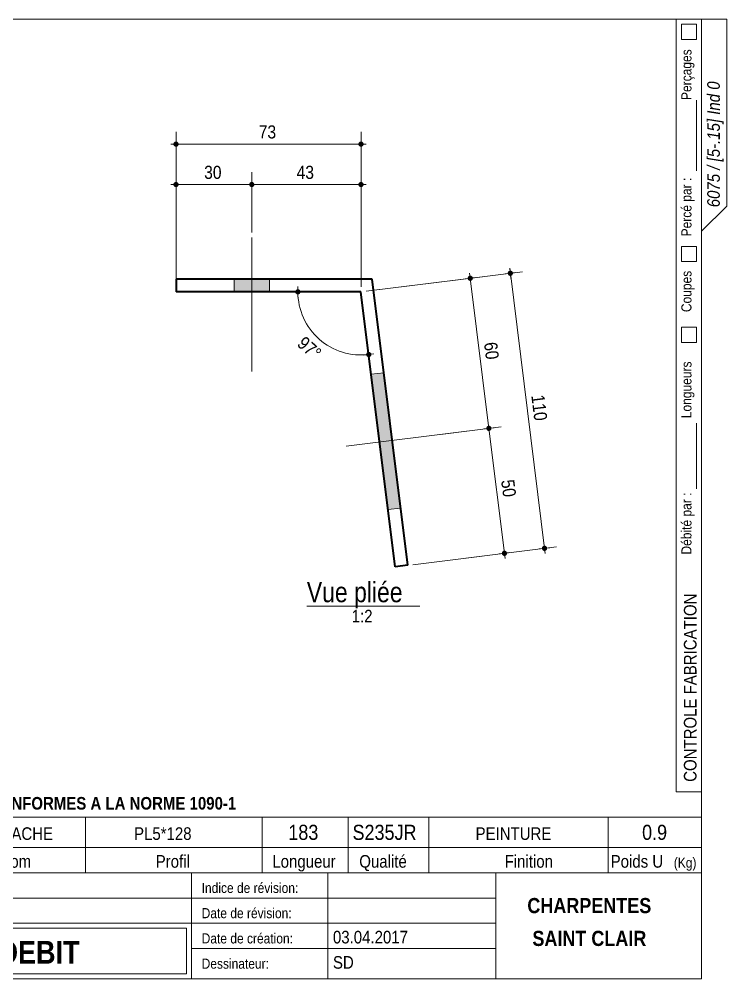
# Model space of a CAD drawing. Header units: millimetres. Extents: x 2 to 287, y 5 to 195.
# Drawn here: x 146.9 to 287, y 5 to 195 of the extents above; entities that cross this region are included whole.
import ezdxf

# ---------------------------------------------------------------- set-up
doc = ezdxf.new("R2010")
doc.units = ezdxf.units.MM
for name, color, linetype, lineweight in [('Autre type objet', 1, 'Continuous', 0), ('Boulon', 7, 'Continuous', 0), ('Cotation', 7, 'Continuous', 0), ('Feuille dessin', 5, 'Continuous', 0), ('Piece', 2, 'Continuous', 0)]:
    doc.layers.add(name, color=color, linetype=linetype, lineweight=lineweight)
doc.styles.add('ARIAL', font='ARIAL.TTF')
doc.styles.add('ARIAL_BOLD', font='ARIALBD.TTF')
doc.styles.add('ARIAL_ITALIC', font='ARIALI.TTF')
doc.styles.add('COMIC_SANS_MS', font='COMIC.TTF')

# ---------------------------------------------------------------- blocks, each defined once
blk = doc.blocks.new('*A4')
at = {"layer": 'Boulon'}
blk.add_hatch(color=256, dxfattribs=at).paths.add_polyline_path([(196.42, 143.51), (196.42, 141.01), (189.42, 141.01), (189.42, 143.51)], flags=17)
blk.add_hatch(color=256, dxfattribs=at).paths.add_polyline_path([(196.42, 143.51), (196.42, 141.01), (189.42, 141.01), (189.42, 143.51)], flags=17)
at = {"layer": 'Boulon', "linetype": 'Continuous', "lineweight": 0}
for p, q in [((192.92, 151.76), (192.92, 125.26)), ((192.92, 151.76), (192.92, 125.26)), ((189.42, 143.51), (189.42, 141.01)), ((189.42, 143.51), (189.42, 141.01)), ((196.42, 143.51), (196.42, 141.01)), ((196.42, 143.51), (196.42, 141.01))]:
    blk.add_line(p, q, dxfattribs=at)
blk = doc.blocks.new('*A5')
at = {"layer": 'Boulon'}
blk.add_hatch(color=256, dxfattribs=at).paths.add_polyline_path([(216.58, 124.7), (219.06, 125.01), (222.39, 98.21), (219.91, 97.91)], flags=17)
blk.add_hatch(color=256, dxfattribs=at).paths.add_polyline_path([(216.58, 124.7), (219.06, 125.01), (222.39, 98.21), (219.91, 97.91)], flags=17)
at = {"layer": 'Boulon', "linetype": 'Continuous', "lineweight": 0}
for p, q in [((219.06, 125.01), (216.58, 124.7)), ((219.06, 125.01), (216.58, 124.7)), ((211.61, 110.48), (235.42, 113.44)), ((211.61, 110.48), (235.42, 113.44)), ((222.39, 98.21), (219.91, 97.91)), ((222.39, 98.21), (219.91, 97.91))]:
    blk.add_line(p, q, dxfattribs=at)
blk = doc.blocks.new('*A6')
at = {"layer": 'Piece', "color": 2, "linetype": 'Continuous', "lineweight": 40}
for p, q in [((177.925879, 143.51417), (177.925879, 141.01417)), ((216.764831, 143.51417), (177.925879, 143.51417)), ((223.802894, 86.867761), (216.764831, 143.51417)), ((214.556223, 141.01417), (177.925879, 141.01417)), ((221.32197, 86.559517), (214.556223, 141.01417)), ((223.802894, 86.867761), (221.32197, 86.559517))]:
    blk.add_line(p, q, dxfattribs=at)
blk = doc.blocks.new('*A7')
at = {"layer": 'Feuille dessin', "linetype": 'Continuous', "lineweight": 0}
for p, q in [((282, 195), (5, 195)), ((5, 195), (5, 5)), ((282, 5), (282, 195)), ((5, 5), (282, 5))]:
    blk.add_line(p, q, dxfattribs=at)
at = {"layer": 'Feuille dessin', "style": 'ARIAL', "width": 0.85}
blk.add_text('Tekla Structures', height=2, rotation=90, dxfattribs=at).set_placement((4.5, 5.5))
blk = doc.blocks.new('*A9')
at = {"layer": 'Autre type objet', "linetype": 'Continuous', "lineweight": 0}
for p, q in [((277, 42), (277, 195)), ((277, 195), (287, 195)), ((278, 194), (278, 191)), ((281, 194), (278, 194)), ((281, 191), (281, 194)), ((282, 42), (282, 195)), ((287, 195), (287, 158)), ((278, 191), (281, 191)), ((281, 165), (281, 179)), ((287, 158), (282, 153)), ((278, 150), (278, 147)), ((281, 150), (278, 150)), ((281, 147), (281, 150)), ((278, 147), (281, 147)), ((278, 134), (278, 131)), ((281, 134), (278, 134)), ((281, 131), (281, 134)), ((278, 131), (281, 131)), ((281, 102), (281, 115)), ((277, 42), (282, 42))]:
    blk.add_line(p, q, dxfattribs=at)
at = {"layer": 'Autre type objet', "width": 0.85}
for s, height, style, p in [('Perçages', 2, 'ARIAL', (280, 179)), ('6075 / [5-.15] Ind 0', 2.5, 'ARIAL_ITALIC', (285.619109, 157.760245)), ('Percé par :', 2, 'ARIAL', (280, 152)), ('Coupes', 2, 'ARIAL', (280, 137)), ('Longueurs', 2, 'ARIAL', (280, 116)), ('Débité par :', 2, 'ARIAL', (280, 89)), ('CONTROLE FABRICATION', 2.5, 'ARIAL', (281, 44))]:
    blk.add_text(s, height=height, rotation=90, dxfattribs=dict(at, style=style)).set_placement(p)
blk = doc.blocks.new('*A10')
at = {"layer": 'Autre type objet', "linetype": 'Continuous', "lineweight": 0}
for p, q in [((92, 37), (282, 37)), ((92, 37), (92, 31)), ((92.51953, 36.5), (113.5, 36.5)), ((92.51953, 31.394341), (92.51953, 36.5)), ((113.5, 36.5), (113.5, 31.394341)), ((114.5, 31), (114.5, 37)), ((134.5, 31), (134.5, 37)), ((160, 31), (160, 37)), ((195, 31), (195, 37)), ((212, 31), (212, 37)), ((228, 31), (228, 37)), ((263.5, 31), (263.5, 37)), ((282, 31), (282, 37)), ((92, 31), (282, 31)), ((92, 31), (92, 5)), ((113.5, 31.394341), (92.51953, 31.394341)), ((114.5, 16), (114.5, 31)), ((134.5, 26), (134.5, 31)), ((160, 26), (160, 31)), ((195, 26), (195, 31)), ((212, 26), (212, 31)), ((228, 26), (228, 31)), ((263.5, 26), (263.5, 31)), ((282, 5), (282, 31)), ((92, 26), (282, 26)), ((181, 26), (181, 5)), ((208, 26), (208, 5)), ((241.262466, 5), (241.262466, 26)), ((92, 21), (241.327069, 20.935451)), ((92, 16), (181, 16)), ((181, 16), (241.297815, 16.021151)), ((93, 15), (180, 15)), ((93, 6), (93, 15)), ((180, 15), (180, 6)), ((181, 11), (241.217807, 10.969512)), ((180, 6), (93, 6)), ((92, 5), (282, 5))]:
    blk.add_line(p, q, dxfattribs=at)
at = {"layer": 'Autre type objet', "width": 0.85}
for s, height, style, p in [('TOLERANCES ESSENTIELLES CONFORMES A LA NORME 1090-1', 2.5, 'ARIAL_BOLD', (96.5, 38.5)), ('5-15', 3, 'ARIAL_BOLD', (98.285724, 32.540141)), ('1', 3, 'ARIAL', (120.389893, 32.5)), ('ATTACHE', 2.5, 'ARIAL', (139.718018, 32.5)), ('PL5*128', 2.5, 'ARIAL', (169.61084, 32.5)), ('183', 3, 'ARIAL', (200.165771, 32.5)), ('S235JR', 3, 'ARIAL', (212.880127, 32.5)), ('PEINTURE', 2.5, 'ARIAL', (237.24646, 32.5)), ('0.9', 3, 'ARIAL', (270.222412, 32.5)), ('Repère', 2.5, 'ARIAL', (96.112978, 27)), ('Qté', 2.5, 'ARIAL', (119, 27)), ('Nom', 2.5, 'ARIAL', (142.961426, 27)), ('Profil', 2.5, 'ARIAL', (173.903564, 27)), ('Longueur', 2.5, 'ARIAL', (197, 27)), ('Qualité', 2.5, 'ARIAL', (214.218018, 27)), ('Finition', 2.5, 'ARIAL', (243, 27)), ('Poids U', 2.5, 'ARIAL', (264, 27)), ('(Kg)', 2, 'ARIAL', (276.5, 27)), ('6075', 3.5, 'ARIAL', (115.5, 22)), ('N° Affaire:', 2, 'ARIAL', (93.640566, 22)), ('Indice de révision:', 2, 'ARIAL', (183, 22)), ('CHARPENTES', 3, 'ARIAL_BOLD', (247.5, 18)), ('Nom Affaire:', 2, 'ARIAL', (93.640566, 17.5)), ('GHD Bât N', 3.5, 'ARIAL', (115.5, 17)), ('Date de révision:', 2, 'ARIAL', (183, 17)), ('Date de création:', 2, 'ARIAL', (183, 12)), ('03.04.2017', 2.5, 'ARIAL', (209, 12)), ('SAINT CLAIR', 3, 'ARIAL_BOLD', (248.5, 11.5)), ('CROQUIS   DE  DEBIT', 4.5, 'ARIAL_BOLD', (103, 8)), ('SD', 2.5, 'ARIAL', (209, 7)), ('Dessinateur:', 2, 'ARIAL', (183, 7))]:
    blk.add_text(s, height=height, dxfattribs=dict(at, style=style)).set_placement(p)
blk = doc.blocks.new('*A25')
at = {"layer": 'Cotation'}
for points in [[(202.03, 140.49), (202.01, 140.5), (201.98, 140.5), (201.95, 140.5), (201.93, 140.51), (201.91, 140.52), (201.88, 140.52), (201.86, 140.53), (201.83, 140.54), (201.81, 140.56), (201.79, 140.57), (201.77, 140.58), (201.75, 140.6), (201.73, 140.61), (201.71, 140.63), (201.69, 140.65), (201.67, 140.66), (201.65, 140.68), (201.64, 140.7), (201.62, 140.73), (201.61, 140.75), (201.6, 140.77), (201.59, 140.79), (201.58, 140.82), (201.57, 140.84), (201.56, 140.86), (201.55, 140.89), (201.55, 140.91), (201.54, 140.94), (201.54, 140.96), (201.54, 140.99), (201.54, 141.01), (201.54, 141.04), (201.54, 141.07), (201.54, 141.09), (201.55, 141.12), (201.55, 141.14), (201.56, 141.17), (201.57, 141.19), (201.58, 141.21), (201.59, 141.24), (201.6, 141.26), (201.61, 141.28), (201.62, 141.3), (201.64, 141.32), (201.65, 141.34), (201.67, 141.36), (201.69, 141.38), (201.71, 141.4), (201.73, 141.42), (201.75, 141.43), (201.77, 141.45), (201.79, 141.46), (201.81, 141.47), (201.83, 141.48), (201.86, 141.49), (201.88, 141.5), (201.91, 141.51), (201.93, 141.52), (201.95, 141.52), (201.98, 141.53), (202.01, 141.53), (202.03, 141.53), (202.06, 141.53), (202.08, 141.53), (202.11, 141.53), (202.13, 141.53), (202.16, 141.52), (202.18, 141.52), (202.21, 141.51), (202.23, 141.5), (202.26, 141.49), (202.28, 141.48), (202.3, 141.47), (202.32, 141.46), (202.35, 141.45), (202.37, 141.43), (202.39, 141.42), (202.41, 141.4), (202.42, 141.38), (202.44, 141.36), (202.46, 141.34), (202.47, 141.32), (202.49, 141.3), (202.5, 141.28), (202.51, 141.26), (202.53, 141.24), (202.54, 141.21), (202.55, 141.19), (202.55, 141.17), (202.56, 141.14), (202.57, 141.12), (202.57, 141.09), (202.57, 141.07), (202.58, 141.04), (202.58, 141.01), (202.58, 140.99), (202.57, 140.96), (202.57, 140.94), (202.57, 140.91), (202.56, 140.89), (202.55, 140.86), (202.55, 140.84), (202.54, 140.82), (202.53, 140.79), (202.51, 140.77), (202.5, 140.75), (202.49, 140.73), (202.47, 140.7), (202.46, 140.68), (202.44, 140.66), (202.42, 140.65), (202.41, 140.63), (202.39, 140.61), (202.37, 140.6), (202.35, 140.58), (202.32, 140.57), (202.3, 140.56), (202.28, 140.54), (202.26, 140.53), (202.23, 140.52), (202.21, 140.52), (202.18, 140.51), (202.16, 140.5), (202.13, 140.5), (202.11, 140.5), (202.08, 140.49), (202.06, 140.49)], [(216.07, 128.09), (216.05, 128.09), (216.02, 128.1), (216, 128.1), (215.97, 128.11), (215.95, 128.11), (215.92, 128.12), (215.9, 128.13), (215.88, 128.14), (215.85, 128.15), (215.83, 128.16), (215.81, 128.18), (215.79, 128.19), (215.77, 128.21), (215.75, 128.22), (215.73, 128.24), (215.71, 128.26), (215.7, 128.28), (215.68, 128.3), (215.67, 128.32), (215.65, 128.34), (215.64, 128.36), (215.63, 128.39), (215.62, 128.41), (215.61, 128.43), (215.6, 128.46), (215.59, 128.48), (215.59, 128.51), (215.58, 128.53), (215.58, 128.56), (215.58, 128.58), (215.58, 128.61), (215.58, 128.64), (215.58, 128.66), (215.58, 128.69), (215.59, 128.71), (215.59, 128.74), (215.6, 128.76), (215.61, 128.78), (215.62, 128.81), (215.63, 128.83), (215.64, 128.85), (215.65, 128.88), (215.67, 128.9), (215.68, 128.92), (215.7, 128.94), (215.71, 128.96), (215.73, 128.98), (215.75, 128.99), (215.77, 129.01), (215.79, 129.03), (215.81, 129.04), (215.83, 129.06), (215.85, 129.07), (215.88, 129.08), (215.9, 129.09), (215.92, 129.1), (215.95, 129.11), (215.97, 129.11), (216, 129.12), (216.02, 129.12), (216.05, 129.13), (216.07, 129.13), (216.1, 129.13), (216.12, 129.13), (216.15, 129.13), (216.17, 129.12), (216.2, 129.12), (216.22, 129.11), (216.25, 129.11), (216.27, 129.1), (216.3, 129.09), (216.32, 129.08), (216.34, 129.07), (216.36, 129.06), (216.39, 129.04), (216.41, 129.03), (216.43, 129.01), (216.45, 128.99), (216.47, 128.98), (216.48, 128.96), (216.5, 128.94), (216.52, 128.92), (216.53, 128.9), (216.54, 128.88), (216.56, 128.85), (216.57, 128.83), (216.58, 128.81), (216.59, 128.78), (216.6, 128.76), (216.6, 128.74), (216.61, 128.71), (216.61, 128.69), (216.61, 128.66), (216.62, 128.64), (216.62, 128.61), (216.62, 128.58), (216.61, 128.56), (216.61, 128.53), (216.61, 128.51), (216.6, 128.48), (216.6, 128.46), (216.59, 128.43), (216.58, 128.41), (216.57, 128.39), (216.56, 128.36), (216.54, 128.34), (216.53, 128.32), (216.52, 128.3), (216.5, 128.28), (216.48, 128.26), (216.47, 128.24), (216.45, 128.22), (216.43, 128.21), (216.41, 128.19), (216.39, 128.18), (216.36, 128.16), (216.34, 128.15), (216.32, 128.14), (216.3, 128.13), (216.27, 128.12), (216.25, 128.11), (216.22, 128.11), (216.2, 128.1), (216.17, 128.1), (216.15, 128.09), (216.12, 128.09), (216.1, 128.09)]]:
    blk.add_hatch(color=256, dxfattribs=at).paths.add_polyline_path(points, flags=17)
at = {"layer": 'Cotation', "linetype": 'Continuous', "lineweight": 0}
for p, q in [((201.02, 141.01), (203.1, 141.01)), ((202.06, 142.05), (202.06, 139.97)), ((202.06, 141.01), (214.56, 141.01)), ((216.1, 128.61), (214.56, 141.01)), ((214.68, 140.02), (216.1, 128.61)), ((216.23, 127.58), (215.97, 129.64)), ((215.07, 128.48), (217.13, 128.74))]:
    blk.add_line(p, q, dxfattribs=at)
blk.add_arc((214.56, 141.01), 12.5, 180, 277.0824, dxfattribs=at)
at = {"layer": 'Cotation'}
for p in [(202.06, 141.01), (216.1, 128.61)]:
    blk.add_point(p, dxfattribs=at)
at = {"layer": 'Cotation', "style": 'ARIAL', "width": 0.85}
blk.add_text('97°', height=2.6, rotation=-41.4592, dxfattribs=at).set_placement((201.73, 130.46))
blk = doc.blocks.new('*A26')
at = {"layer": 'Cotation'}
for points in [[(244.11, 144.17), (244.08, 144.17), (244.06, 144.17), (244.03, 144.18), (244.01, 144.18), (243.98, 144.19), (243.96, 144.2), (243.93, 144.21), (243.91, 144.22), (243.89, 144.23), (243.86, 144.24), (243.84, 144.26), (243.82, 144.27), (243.8, 144.29), (243.78, 144.3), (243.76, 144.32), (243.75, 144.34), (243.73, 144.36), (243.71, 144.38), (243.7, 144.4), (243.69, 144.42), (243.67, 144.44), (243.66, 144.47), (243.65, 144.49), (243.64, 144.51), (243.63, 144.54), (243.63, 144.56), (243.62, 144.59), (243.62, 144.61), (243.61, 144.64), (243.61, 144.66), (243.61, 144.69), (243.61, 144.71), (243.61, 144.74), (243.62, 144.77), (243.62, 144.79), (243.63, 144.82), (243.63, 144.84), (243.64, 144.86), (243.65, 144.89), (243.66, 144.91), (243.67, 144.93), (243.69, 144.96), (243.7, 144.98), (243.71, 145), (243.73, 145.02), (243.75, 145.04), (243.76, 145.06), (243.78, 145.07), (243.8, 145.09), (243.82, 145.11), (243.84, 145.12), (243.86, 145.13), (243.89, 145.15), (243.91, 145.16), (243.93, 145.17), (243.96, 145.18), (243.98, 145.19), (244.01, 145.19), (244.03, 145.2), (244.06, 145.2), (244.08, 145.21), (244.11, 145.21), (244.13, 145.21), (244.16, 145.21), (244.18, 145.21), (244.21, 145.2), (244.23, 145.2), (244.26, 145.19), (244.28, 145.19), (244.31, 145.18), (244.33, 145.17), (244.35, 145.16), (244.38, 145.15), (244.4, 145.13), (244.42, 145.12), (244.44, 145.11), (244.46, 145.09), (244.48, 145.07), (244.5, 145.06), (244.52, 145.04), (244.53, 145.02), (244.55, 145), (244.56, 144.98), (244.58, 144.96), (244.59, 144.93), (244.6, 144.91), (244.61, 144.89), (244.62, 144.86), (244.63, 144.84), (244.64, 144.82), (244.64, 144.79), (244.65, 144.77), (244.65, 144.74), (244.65, 144.71), (244.65, 144.69), (244.65, 144.66), (244.65, 144.64), (244.65, 144.61), (244.64, 144.59), (244.64, 144.56), (244.63, 144.54), (244.62, 144.51), (244.61, 144.49), (244.6, 144.47), (244.59, 144.44), (244.58, 144.42), (244.56, 144.4), (244.55, 144.38), (244.53, 144.36), (244.52, 144.34), (244.5, 144.32), (244.48, 144.3), (244.46, 144.29), (244.44, 144.27), (244.42, 144.26), (244.4, 144.24), (244.38, 144.23), (244.35, 144.22), (244.33, 144.21), (244.31, 144.2), (244.28, 144.19), (244.26, 144.18), (244.23, 144.18), (244.21, 144.17), (244.18, 144.17), (244.16, 144.17), (244.13, 144.17)], [(250.87, 89.71), (250.85, 89.72), (250.82, 89.72), (250.8, 89.72), (250.77, 89.73), (250.75, 89.74), (250.72, 89.74), (250.7, 89.75), (250.68, 89.76), (250.65, 89.78), (250.63, 89.79), (250.61, 89.8), (250.59, 89.82), (250.57, 89.83), (250.55, 89.85), (250.53, 89.87), (250.51, 89.88), (250.5, 89.9), (250.48, 89.92), (250.47, 89.95), (250.45, 89.97), (250.44, 89.99), (250.43, 90.01), (250.42, 90.04), (250.41, 90.06), (250.4, 90.08), (250.39, 90.11), (250.39, 90.13), (250.38, 90.16), (250.38, 90.18), (250.38, 90.21), (250.38, 90.23), (250.38, 90.26), (250.38, 90.29), (250.38, 90.31), (250.39, 90.34), (250.39, 90.36), (250.4, 90.39), (250.41, 90.41), (250.42, 90.43), (250.43, 90.46), (250.44, 90.48), (250.45, 90.5), (250.47, 90.52), (250.48, 90.54), (250.5, 90.56), (250.51, 90.58), (250.53, 90.6), (250.55, 90.62), (250.57, 90.64), (250.59, 90.65), (250.61, 90.67), (250.63, 90.68), (250.65, 90.69), (250.68, 90.7), (250.7, 90.71), (250.72, 90.72), (250.75, 90.73), (250.77, 90.74), (250.8, 90.74), (250.82, 90.75), (250.85, 90.75), (250.87, 90.75), (250.9, 90.75), (250.92, 90.75), (250.95, 90.75), (250.97, 90.75), (251, 90.74), (251.02, 90.74), (251.05, 90.73), (251.07, 90.72), (251.1, 90.71), (251.12, 90.7), (251.14, 90.69), (251.17, 90.68), (251.19, 90.67), (251.21, 90.65), (251.23, 90.64), (251.25, 90.62), (251.27, 90.6), (251.28, 90.58), (251.3, 90.56), (251.32, 90.54), (251.33, 90.52), (251.34, 90.5), (251.36, 90.48), (251.37, 90.46), (251.38, 90.43), (251.39, 90.41), (251.4, 90.39), (251.4, 90.36), (251.41, 90.34), (251.41, 90.31), (251.42, 90.29), (251.42, 90.26), (251.42, 90.23), (251.42, 90.21), (251.42, 90.18), (251.41, 90.16), (251.41, 90.13), (251.4, 90.11), (251.4, 90.08), (251.39, 90.06), (251.38, 90.04), (251.37, 90.01), (251.36, 89.99), (251.34, 89.97), (251.33, 89.95), (251.32, 89.92), (251.3, 89.9), (251.28, 89.88), (251.27, 89.87), (251.25, 89.85), (251.23, 89.83), (251.21, 89.82), (251.19, 89.8), (251.17, 89.79), (251.14, 89.78), (251.12, 89.76), (251.1, 89.75), (251.07, 89.74), (251.05, 89.74), (251.02, 89.73), (251, 89.72), (250.97, 89.72), (250.95, 89.72), (250.92, 89.71), (250.9, 89.71)]]:
    blk.add_hatch(color=256, dxfattribs=at).paths.add_polyline_path(points, flags=17)
at = {"layer": 'Cotation', "linetype": 'Continuous', "lineweight": 0}
for p, q in [((215.55, 141.14), (246.53, 144.99)), ((245.16, 144.82), (243.1, 144.56)), ((244.26, 143.66), (244, 145.72)), ((244.13, 144.69), (244, 145.72)), ((244.13, 144.69), (250.9, 90.23)), ((251.03, 89.2), (250.77, 91.27)), ((224.8, 86.99), (253.3, 90.53)), ((251.93, 90.36), (249.87, 90.11)), ((250.9, 90.23), (251.03, 89.2))]:
    blk.add_line(p, q, dxfattribs=at)
at = {"layer": 'Cotation'}
for p in [(244.13, 144.69), (250.9, 90.23)]:
    blk.add_point(p, dxfattribs=at)
at = {"layer": 'Cotation', "style": 'ARIAL', "width": 0.85}
blk.add_text('110', height=2.6, rotation=-82.9185, dxfattribs=at).set_placement((248.27, 120.47))
blk = doc.blocks.new('*A27')
at = {"layer": 'Cotation'}
for points in [[(236.17, 143.18), (236.14, 143.18), (236.12, 143.19), (236.09, 143.19), (236.07, 143.2), (236.04, 143.2), (236.02, 143.21), (235.99, 143.22), (235.97, 143.23), (235.95, 143.24), (235.93, 143.26), (235.9, 143.27), (235.88, 143.28), (235.86, 143.3), (235.84, 143.32), (235.83, 143.33), (235.81, 143.35), (235.79, 143.37), (235.78, 143.39), (235.76, 143.41), (235.75, 143.44), (235.73, 143.46), (235.72, 143.48), (235.71, 143.5), (235.7, 143.53), (235.7, 143.55), (235.69, 143.58), (235.68, 143.6), (235.68, 143.63), (235.68, 143.65), (235.67, 143.68), (235.67, 143.7), (235.67, 143.73), (235.68, 143.75), (235.68, 143.78), (235.68, 143.8), (235.69, 143.83), (235.7, 143.85), (235.7, 143.88), (235.71, 143.9), (235.72, 143.92), (235.73, 143.95), (235.75, 143.97), (235.76, 143.99), (235.78, 144.01), (235.79, 144.03), (235.81, 144.05), (235.83, 144.07), (235.84, 144.09), (235.86, 144.1), (235.88, 144.12), (235.9, 144.13), (235.93, 144.15), (235.95, 144.16), (235.97, 144.17), (235.99, 144.18), (236.02, 144.19), (236.04, 144.2), (236.07, 144.21), (236.09, 144.21), (236.12, 144.22), (236.14, 144.22), (236.17, 144.22), (236.19, 144.22), (236.22, 144.22), (236.24, 144.22), (236.27, 144.22), (236.29, 144.21), (236.32, 144.21), (236.34, 144.2), (236.37, 144.19), (236.39, 144.18), (236.42, 144.17), (236.44, 144.16), (236.46, 144.15), (236.48, 144.13), (236.5, 144.12), (236.52, 144.1), (236.54, 144.09), (236.56, 144.07), (236.58, 144.05), (236.6, 144.03), (236.61, 144.01), (236.63, 143.99), (236.64, 143.97), (236.65, 143.95), (236.66, 143.92), (236.67, 143.9), (236.68, 143.88), (236.69, 143.85), (236.7, 143.83), (236.7, 143.8), (236.71, 143.78), (236.71, 143.75), (236.71, 143.73), (236.71, 143.7), (236.71, 143.68), (236.71, 143.65), (236.71, 143.63), (236.7, 143.6), (236.7, 143.58), (236.69, 143.55), (236.68, 143.53), (236.67, 143.5), (236.66, 143.48), (236.65, 143.46), (236.64, 143.44), (236.63, 143.41), (236.61, 143.39), (236.6, 143.37), (236.58, 143.35), (236.56, 143.33), (236.54, 143.32), (236.52, 143.3), (236.5, 143.28), (236.48, 143.27), (236.46, 143.26), (236.44, 143.24), (236.42, 143.23), (236.39, 143.22), (236.37, 143.21), (236.34, 143.2), (236.32, 143.2), (236.29, 143.19), (236.27, 143.19), (236.24, 143.18), (236.22, 143.18), (236.19, 143.18)], [(239.86, 113.47), (239.83, 113.47), (239.81, 113.48), (239.78, 113.48), (239.76, 113.49), (239.73, 113.49), (239.71, 113.5), (239.69, 113.51), (239.66, 113.52), (239.64, 113.53), (239.62, 113.55), (239.6, 113.56), (239.57, 113.57), (239.55, 113.59), (239.54, 113.61), (239.52, 113.62), (239.5, 113.64), (239.48, 113.66), (239.47, 113.68), (239.45, 113.7), (239.44, 113.72), (239.43, 113.75), (239.41, 113.77), (239.4, 113.79), (239.4, 113.82), (239.39, 113.84), (239.38, 113.86), (239.37, 113.89), (239.37, 113.91), (239.37, 113.94), (239.37, 113.97), (239.36, 113.99), (239.37, 114.02), (239.37, 114.04), (239.37, 114.07), (239.37, 114.09), (239.38, 114.12), (239.39, 114.14), (239.4, 114.17), (239.4, 114.19), (239.41, 114.21), (239.43, 114.24), (239.44, 114.26), (239.45, 114.28), (239.47, 114.3), (239.48, 114.32), (239.5, 114.34), (239.52, 114.36), (239.54, 114.38), (239.55, 114.39), (239.57, 114.41), (239.6, 114.42), (239.62, 114.44), (239.64, 114.45), (239.66, 114.46), (239.69, 114.47), (239.71, 114.48), (239.73, 114.49), (239.76, 114.5), (239.78, 114.5), (239.81, 114.51), (239.83, 114.51), (239.86, 114.51), (239.88, 114.51), (239.91, 114.51), (239.94, 114.51), (239.96, 114.51), (239.99, 114.5), (240.01, 114.5), (240.04, 114.49), (240.06, 114.48), (240.08, 114.47), (240.11, 114.46), (240.13, 114.45), (240.15, 114.44), (240.17, 114.42), (240.19, 114.41), (240.21, 114.39), (240.23, 114.38), (240.25, 114.36), (240.27, 114.34), (240.29, 114.32), (240.3, 114.3), (240.32, 114.28), (240.33, 114.26), (240.34, 114.24), (240.35, 114.21), (240.37, 114.19), (240.37, 114.17), (240.38, 114.14), (240.39, 114.12), (240.39, 114.09), (240.4, 114.07), (240.4, 114.04), (240.4, 114.02), (240.4, 113.99), (240.4, 113.97), (240.4, 113.94), (240.4, 113.91), (240.39, 113.89), (240.39, 113.86), (240.38, 113.84), (240.37, 113.82), (240.37, 113.79), (240.35, 113.77), (240.34, 113.75), (240.33, 113.72), (240.32, 113.7), (240.3, 113.68), (240.29, 113.66), (240.27, 113.64), (240.25, 113.62), (240.23, 113.61), (240.21, 113.59), (240.19, 113.57), (240.17, 113.56), (240.15, 113.55), (240.13, 113.53), (240.11, 113.52), (240.08, 113.51), (240.06, 113.5), (240.04, 113.49), (240.01, 113.49), (239.99, 113.48), (239.96, 113.48), (239.94, 113.47), (239.91, 113.47), (239.88, 113.47)]]:
    blk.add_hatch(color=256, dxfattribs=at).paths.add_polyline_path(points, flags=17)
at = {"layer": 'Cotation', "linetype": 'Continuous', "lineweight": 0}
for p, q in [((236.32, 142.67), (236.06, 144.73)), ((236.19, 143.7), (236.06, 144.73)), ((215.55, 141.14), (238.59, 144)), ((237.23, 143.83), (235.16, 143.57)), ((236.19, 143.7), (239.88, 113.99)), ((230.27, 112.8), (242.29, 114.29)), ((240.92, 114.12), (238.85, 113.86)), ((240.01, 112.96), (239.76, 115.02)), ((239.88, 113.99), (240.01, 112.96))]:
    blk.add_line(p, q, dxfattribs=at)
at = {"layer": 'Cotation'}
for p in [(236.19, 143.7), (239.88, 113.99)]:
    blk.add_point(p, dxfattribs=at)
at = {"layer": 'Cotation', "style": 'ARIAL', "width": 0.85}
blk.add_text('60', height=2.6, rotation=-82.9185, dxfattribs=at).set_placement((238.91, 130.9))
blk = doc.blocks.new('*A28')
at = {"layer": 'Cotation'}
for points in [[(239.86, 113.47), (239.83, 113.47), (239.81, 113.48), (239.78, 113.48), (239.76, 113.49), (239.73, 113.49), (239.71, 113.5), (239.69, 113.51), (239.66, 113.52), (239.64, 113.53), (239.62, 113.55), (239.6, 113.56), (239.57, 113.57), (239.55, 113.59), (239.54, 113.61), (239.52, 113.62), (239.5, 113.64), (239.48, 113.66), (239.47, 113.68), (239.45, 113.7), (239.44, 113.72), (239.43, 113.75), (239.41, 113.77), (239.4, 113.79), (239.4, 113.82), (239.39, 113.84), (239.38, 113.86), (239.37, 113.89), (239.37, 113.91), (239.37, 113.94), (239.37, 113.97), (239.36, 113.99), (239.37, 114.02), (239.37, 114.04), (239.37, 114.07), (239.37, 114.09), (239.38, 114.12), (239.39, 114.14), (239.4, 114.17), (239.4, 114.19), (239.41, 114.21), (239.43, 114.24), (239.44, 114.26), (239.45, 114.28), (239.47, 114.3), (239.48, 114.32), (239.5, 114.34), (239.52, 114.36), (239.54, 114.38), (239.55, 114.39), (239.57, 114.41), (239.6, 114.42), (239.62, 114.44), (239.64, 114.45), (239.66, 114.46), (239.69, 114.47), (239.71, 114.48), (239.73, 114.49), (239.76, 114.5), (239.78, 114.5), (239.81, 114.51), (239.83, 114.51), (239.86, 114.51), (239.88, 114.51), (239.91, 114.51), (239.94, 114.51), (239.96, 114.51), (239.99, 114.5), (240.01, 114.5), (240.04, 114.49), (240.06, 114.48), (240.08, 114.47), (240.11, 114.46), (240.13, 114.45), (240.15, 114.44), (240.17, 114.42), (240.19, 114.41), (240.21, 114.39), (240.23, 114.38), (240.25, 114.36), (240.27, 114.34), (240.29, 114.32), (240.3, 114.3), (240.32, 114.28), (240.33, 114.26), (240.34, 114.24), (240.35, 114.21), (240.37, 114.19), (240.37, 114.17), (240.38, 114.14), (240.39, 114.12), (240.39, 114.09), (240.4, 114.07), (240.4, 114.04), (240.4, 114.02), (240.4, 113.99), (240.4, 113.97), (240.4, 113.94), (240.4, 113.91), (240.39, 113.89), (240.39, 113.86), (240.38, 113.84), (240.37, 113.82), (240.37, 113.79), (240.35, 113.77), (240.34, 113.75), (240.33, 113.72), (240.32, 113.7), (240.3, 113.68), (240.29, 113.66), (240.27, 113.64), (240.25, 113.62), (240.23, 113.61), (240.21, 113.59), (240.19, 113.57), (240.17, 113.56), (240.15, 113.55), (240.13, 113.53), (240.11, 113.52), (240.08, 113.51), (240.06, 113.5), (240.04, 113.49), (240.01, 113.49), (239.99, 113.48), (239.96, 113.48), (239.94, 113.47), (239.91, 113.47), (239.88, 113.47)], [(242.93, 88.73), (242.91, 88.73), (242.88, 88.73), (242.86, 88.74), (242.83, 88.74), (242.81, 88.75), (242.78, 88.76), (242.76, 88.77), (242.74, 88.78), (242.71, 88.79), (242.69, 88.8), (242.67, 88.82), (242.65, 88.83), (242.63, 88.85), (242.61, 88.86), (242.59, 88.88), (242.57, 88.9), (242.56, 88.92), (242.54, 88.94), (242.53, 88.96), (242.51, 88.98), (242.5, 89), (242.49, 89.03), (242.48, 89.05), (242.47, 89.07), (242.46, 89.1), (242.45, 89.12), (242.45, 89.15), (242.44, 89.17), (242.44, 89.2), (242.44, 89.22), (242.44, 89.25), (242.44, 89.27), (242.44, 89.3), (242.44, 89.32), (242.45, 89.35), (242.45, 89.37), (242.46, 89.4), (242.47, 89.42), (242.48, 89.45), (242.49, 89.47), (242.5, 89.49), (242.51, 89.52), (242.53, 89.54), (242.54, 89.56), (242.56, 89.58), (242.57, 89.6), (242.59, 89.62), (242.61, 89.63), (242.63, 89.65), (242.65, 89.67), (242.67, 89.68), (242.69, 89.69), (242.71, 89.71), (242.74, 89.72), (242.76, 89.73), (242.78, 89.74), (242.81, 89.75), (242.83, 89.75), (242.86, 89.76), (242.88, 89.76), (242.91, 89.77), (242.93, 89.77), (242.96, 89.77), (242.98, 89.77), (243.01, 89.77), (243.04, 89.76), (243.06, 89.76), (243.09, 89.75), (243.11, 89.75), (243.13, 89.74), (243.16, 89.73), (243.18, 89.72), (243.2, 89.71), (243.23, 89.69), (243.25, 89.68), (243.27, 89.67), (243.29, 89.65), (243.31, 89.63), (243.33, 89.62), (243.34, 89.6), (243.36, 89.58), (243.38, 89.56), (243.39, 89.54), (243.4, 89.52), (243.42, 89.49), (243.43, 89.47), (243.44, 89.45), (243.45, 89.42), (243.46, 89.4), (243.46, 89.37), (243.47, 89.35), (243.47, 89.32), (243.48, 89.3), (243.48, 89.27), (243.48, 89.25), (243.48, 89.22), (243.48, 89.2), (243.47, 89.17), (243.47, 89.15), (243.46, 89.12), (243.46, 89.1), (243.45, 89.07), (243.44, 89.05), (243.43, 89.03), (243.42, 89), (243.4, 88.98), (243.39, 88.96), (243.38, 88.94), (243.36, 88.92), (243.34, 88.9), (243.33, 88.88), (243.31, 88.86), (243.29, 88.85), (243.27, 88.83), (243.25, 88.82), (243.23, 88.8), (243.2, 88.79), (243.18, 88.78), (243.16, 88.77), (243.13, 88.76), (243.11, 88.75), (243.09, 88.74), (243.06, 88.74), (243.04, 88.73), (243.01, 88.73), (242.98, 88.73), (242.96, 88.73)]]:
    blk.add_hatch(color=256, dxfattribs=at).paths.add_polyline_path(points, flags=17)
at = {"layer": 'Cotation', "linetype": 'Continuous', "lineweight": 0}
for p, q in [((230.27, 112.8), (242.29, 114.29)), ((240.92, 114.12), (238.85, 113.86)), ((240.01, 112.96), (239.76, 115.02)), ((239.88, 113.99), (239.76, 115.02)), ((239.88, 113.99), (242.96, 89.25)), ((224.8, 86.99), (245.36, 89.55)), ((243.99, 89.38), (241.93, 89.12)), ((243.09, 88.22), (242.83, 90.28)), ((242.96, 89.25), (243.09, 88.22))]:
    blk.add_line(p, q, dxfattribs=at)
at = {"layer": 'Cotation'}
for p in [(239.88, 113.99), (242.96, 89.25)]:
    blk.add_point(p, dxfattribs=at)
at = {"layer": 'Cotation', "style": 'ARIAL', "width": 0.85}
blk.add_text('50', height=2.6, rotation=-82.9185, dxfattribs=at).set_placement((242.3, 103.67))
blk = doc.blocks.new('*A29')
at = {"layer": 'Cotation'}
for points in [[(177.9, 169.74), (177.87, 169.75), (177.85, 169.75), (177.82, 169.75), (177.8, 169.76), (177.77, 169.77), (177.75, 169.77), (177.73, 169.78), (177.7, 169.79), (177.68, 169.81), (177.66, 169.82), (177.64, 169.83), (177.62, 169.85), (177.6, 169.86), (177.58, 169.88), (177.56, 169.9), (177.54, 169.91), (177.52, 169.93), (177.51, 169.95), (177.49, 169.98), (177.48, 170), (177.47, 170.02), (177.46, 170.04), (177.45, 170.07), (177.44, 170.09), (177.43, 170.11), (177.42, 170.14), (177.42, 170.16), (177.41, 170.19), (177.41, 170.21), (177.41, 170.24), (177.41, 170.26), (177.41, 170.29), (177.41, 170.32), (177.41, 170.34), (177.42, 170.37), (177.42, 170.39), (177.43, 170.42), (177.44, 170.44), (177.45, 170.46), (177.46, 170.49), (177.47, 170.51), (177.48, 170.53), (177.49, 170.55), (177.51, 170.57), (177.52, 170.59), (177.54, 170.61), (177.56, 170.63), (177.58, 170.65), (177.6, 170.67), (177.62, 170.68), (177.64, 170.7), (177.66, 170.71), (177.68, 170.72), (177.7, 170.73), (177.73, 170.74), (177.75, 170.75), (177.77, 170.76), (177.8, 170.77), (177.82, 170.77), (177.85, 170.78), (177.87, 170.78), (177.9, 170.78), (177.93, 170.78), (177.95, 170.78), (177.98, 170.78), (178, 170.78), (178.03, 170.77), (178.05, 170.77), (178.08, 170.76), (178.1, 170.75), (178.12, 170.74), (178.15, 170.73), (178.17, 170.72), (178.19, 170.71), (178.21, 170.7), (178.24, 170.68), (178.26, 170.67), (178.28, 170.65), (178.29, 170.63), (178.31, 170.61), (178.33, 170.59), (178.34, 170.57), (178.36, 170.55), (178.37, 170.53), (178.38, 170.51), (178.4, 170.49), (178.41, 170.46), (178.42, 170.44), (178.42, 170.42), (178.43, 170.39), (178.44, 170.37), (178.44, 170.34), (178.44, 170.32), (178.45, 170.29), (178.45, 170.26), (178.45, 170.24), (178.44, 170.21), (178.44, 170.19), (178.44, 170.16), (178.43, 170.14), (178.42, 170.11), (178.42, 170.09), (178.41, 170.07), (178.4, 170.04), (178.38, 170.02), (178.37, 170), (178.36, 169.98), (178.34, 169.95), (178.33, 169.93), (178.31, 169.91), (178.29, 169.9), (178.28, 169.88), (178.26, 169.86), (178.24, 169.85), (178.21, 169.83), (178.19, 169.82), (178.17, 169.81), (178.15, 169.79), (178.12, 169.78), (178.1, 169.77), (178.08, 169.77), (178.05, 169.76), (178.03, 169.75), (178, 169.75), (177.98, 169.75), (177.95, 169.74), (177.93, 169.74)], [(214.53, 169.74), (214.51, 169.75), (214.48, 169.75), (214.45, 169.75), (214.43, 169.76), (214.41, 169.77), (214.38, 169.77), (214.36, 169.78), (214.33, 169.79), (214.31, 169.81), (214.29, 169.82), (214.27, 169.83), (214.25, 169.85), (214.23, 169.86), (214.21, 169.88), (214.19, 169.9), (214.17, 169.91), (214.15, 169.93), (214.14, 169.95), (214.12, 169.98), (214.11, 170), (214.1, 170.02), (214.09, 170.04), (214.08, 170.07), (214.07, 170.09), (214.06, 170.11), (214.05, 170.14), (214.05, 170.16), (214.04, 170.19), (214.04, 170.21), (214.04, 170.24), (214.04, 170.26), (214.04, 170.29), (214.04, 170.32), (214.04, 170.34), (214.05, 170.37), (214.05, 170.39), (214.06, 170.42), (214.07, 170.44), (214.08, 170.46), (214.09, 170.49), (214.1, 170.51), (214.11, 170.53), (214.12, 170.55), (214.14, 170.57), (214.15, 170.59), (214.17, 170.61), (214.19, 170.63), (214.21, 170.65), (214.23, 170.67), (214.25, 170.68), (214.27, 170.7), (214.29, 170.71), (214.31, 170.72), (214.33, 170.73), (214.36, 170.74), (214.38, 170.75), (214.41, 170.76), (214.43, 170.77), (214.45, 170.77), (214.48, 170.78), (214.51, 170.78), (214.53, 170.78), (214.56, 170.78), (214.58, 170.78), (214.61, 170.78), (214.63, 170.78), (214.66, 170.77), (214.68, 170.77), (214.71, 170.76), (214.73, 170.75), (214.76, 170.74), (214.78, 170.73), (214.8, 170.72), (214.82, 170.71), (214.85, 170.7), (214.87, 170.68), (214.89, 170.67), (214.91, 170.65), (214.92, 170.63), (214.94, 170.61), (214.96, 170.59), (214.97, 170.57), (214.99, 170.55), (215, 170.53), (215.01, 170.51), (215.03, 170.49), (215.04, 170.46), (215.05, 170.44), (215.05, 170.42), (215.06, 170.39), (215.07, 170.37), (215.07, 170.34), (215.07, 170.32), (215.08, 170.29), (215.08, 170.26), (215.08, 170.24), (215.07, 170.21), (215.07, 170.19), (215.07, 170.16), (215.06, 170.14), (215.05, 170.11), (215.05, 170.09), (215.04, 170.07), (215.03, 170.04), (215.01, 170.02), (215, 170), (214.99, 169.98), (214.97, 169.95), (214.96, 169.93), (214.94, 169.91), (214.92, 169.9), (214.91, 169.88), (214.89, 169.86), (214.87, 169.85), (214.85, 169.83), (214.82, 169.82), (214.8, 169.81), (214.78, 169.79), (214.76, 169.78), (214.73, 169.77), (214.71, 169.77), (214.68, 169.76), (214.66, 169.75), (214.63, 169.75), (214.61, 169.75), (214.58, 169.74), (214.56, 169.74)]]:
    blk.add_hatch(color=256, dxfattribs=at).paths.add_polyline_path(points, flags=17)
at = {"layer": 'Cotation', "linetype": 'Continuous', "lineweight": 0}
for p, q in [((177.93, 142.01), (177.93, 172.68)), ((177.93, 171.3), (177.93, 169.22)), ((214.56, 142.01), (214.56, 172.68)), ((214.56, 171.3), (214.56, 169.22)), ((178.97, 170.26), (176.89, 170.26)), ((177.93, 170.26), (176.89, 170.26)), ((177.93, 170.26), (214.56, 170.26)), ((215.6, 170.26), (213.52, 170.26)), ((214.56, 170.26), (215.6, 170.26))]:
    blk.add_line(p, q, dxfattribs=at)
at = {"layer": 'Cotation'}
for p in [(177.93, 170.26), (214.56, 170.26)]:
    blk.add_point(p, dxfattribs=at)
at = {"layer": 'Cotation', "style": 'ARIAL', "width": 0.85}
blk.add_text('73', height=2.6, dxfattribs=at).set_placement((194.31, 171.38))
blk = doc.blocks.new('*A30')
at = {"layer": 'Cotation'}
for points in [[(177.9, 161.74), (177.87, 161.75), (177.85, 161.75), (177.82, 161.75), (177.8, 161.76), (177.77, 161.77), (177.75, 161.77), (177.73, 161.78), (177.7, 161.79), (177.68, 161.81), (177.66, 161.82), (177.64, 161.83), (177.62, 161.85), (177.6, 161.86), (177.58, 161.88), (177.56, 161.9), (177.54, 161.91), (177.52, 161.93), (177.51, 161.95), (177.49, 161.98), (177.48, 162), (177.47, 162.02), (177.46, 162.04), (177.45, 162.07), (177.44, 162.09), (177.43, 162.11), (177.42, 162.14), (177.42, 162.16), (177.41, 162.19), (177.41, 162.21), (177.41, 162.24), (177.41, 162.26), (177.41, 162.29), (177.41, 162.32), (177.41, 162.34), (177.42, 162.37), (177.42, 162.39), (177.43, 162.42), (177.44, 162.44), (177.45, 162.46), (177.46, 162.49), (177.47, 162.51), (177.48, 162.53), (177.49, 162.55), (177.51, 162.57), (177.52, 162.59), (177.54, 162.61), (177.56, 162.63), (177.58, 162.65), (177.6, 162.67), (177.62, 162.68), (177.64, 162.7), (177.66, 162.71), (177.68, 162.72), (177.7, 162.73), (177.73, 162.74), (177.75, 162.75), (177.77, 162.76), (177.8, 162.77), (177.82, 162.77), (177.85, 162.78), (177.87, 162.78), (177.9, 162.78), (177.93, 162.78), (177.95, 162.78), (177.98, 162.78), (178, 162.78), (178.03, 162.77), (178.05, 162.77), (178.08, 162.76), (178.1, 162.75), (178.12, 162.74), (178.15, 162.73), (178.17, 162.72), (178.19, 162.71), (178.21, 162.7), (178.24, 162.68), (178.26, 162.67), (178.28, 162.65), (178.29, 162.63), (178.31, 162.61), (178.33, 162.59), (178.34, 162.57), (178.36, 162.55), (178.37, 162.53), (178.38, 162.51), (178.4, 162.49), (178.41, 162.46), (178.42, 162.44), (178.42, 162.42), (178.43, 162.39), (178.44, 162.37), (178.44, 162.34), (178.44, 162.32), (178.45, 162.29), (178.45, 162.26), (178.45, 162.24), (178.44, 162.21), (178.44, 162.19), (178.44, 162.16), (178.43, 162.14), (178.42, 162.11), (178.42, 162.09), (178.41, 162.07), (178.4, 162.04), (178.38, 162.02), (178.37, 162), (178.36, 161.98), (178.34, 161.95), (178.33, 161.93), (178.31, 161.91), (178.29, 161.9), (178.28, 161.88), (178.26, 161.86), (178.24, 161.85), (178.21, 161.83), (178.19, 161.82), (178.17, 161.81), (178.15, 161.79), (178.12, 161.78), (178.1, 161.77), (178.08, 161.77), (178.05, 161.76), (178.03, 161.75), (178, 161.75), (177.98, 161.75), (177.95, 161.74), (177.93, 161.74)], [(192.9, 161.74), (192.87, 161.75), (192.85, 161.75), (192.82, 161.75), (192.8, 161.76), (192.77, 161.77), (192.75, 161.77), (192.73, 161.78), (192.7, 161.79), (192.68, 161.81), (192.66, 161.82), (192.64, 161.83), (192.61, 161.85), (192.59, 161.86), (192.58, 161.88), (192.56, 161.9), (192.54, 161.91), (192.52, 161.93), (192.51, 161.95), (192.49, 161.98), (192.48, 162), (192.47, 162.02), (192.45, 162.04), (192.44, 162.07), (192.43, 162.09), (192.43, 162.11), (192.42, 162.14), (192.41, 162.16), (192.41, 162.19), (192.41, 162.21), (192.41, 162.24), (192.4, 162.26), (192.41, 162.29), (192.41, 162.32), (192.41, 162.34), (192.41, 162.37), (192.42, 162.39), (192.43, 162.42), (192.43, 162.44), (192.44, 162.46), (192.45, 162.49), (192.47, 162.51), (192.48, 162.53), (192.49, 162.55), (192.51, 162.57), (192.52, 162.59), (192.54, 162.61), (192.56, 162.63), (192.58, 162.65), (192.59, 162.67), (192.61, 162.68), (192.64, 162.7), (192.66, 162.71), (192.68, 162.72), (192.7, 162.73), (192.73, 162.74), (192.75, 162.75), (192.77, 162.76), (192.8, 162.77), (192.82, 162.77), (192.85, 162.78), (192.87, 162.78), (192.9, 162.78), (192.92, 162.78), (192.95, 162.78), (192.98, 162.78), (193, 162.78), (193.03, 162.77), (193.05, 162.77), (193.08, 162.76), (193.1, 162.75), (193.12, 162.74), (193.15, 162.73), (193.17, 162.72), (193.19, 162.71), (193.21, 162.7), (193.23, 162.68), (193.25, 162.67), (193.27, 162.65), (193.29, 162.63), (193.31, 162.61), (193.33, 162.59), (193.34, 162.57), (193.36, 162.55), (193.37, 162.53), (193.38, 162.51), (193.39, 162.49), (193.4, 162.46), (193.41, 162.44), (193.42, 162.42), (193.43, 162.39), (193.43, 162.37), (193.44, 162.34), (193.44, 162.32), (193.44, 162.29), (193.44, 162.26), (193.44, 162.24), (193.44, 162.21), (193.44, 162.19), (193.43, 162.16), (193.43, 162.14), (193.42, 162.11), (193.41, 162.09), (193.4, 162.07), (193.39, 162.04), (193.38, 162.02), (193.37, 162), (193.36, 161.98), (193.34, 161.95), (193.33, 161.93), (193.31, 161.91), (193.29, 161.9), (193.27, 161.88), (193.25, 161.86), (193.23, 161.85), (193.21, 161.83), (193.19, 161.82), (193.17, 161.81), (193.15, 161.79), (193.12, 161.78), (193.1, 161.77), (193.08, 161.77), (193.05, 161.76), (193.03, 161.75), (193, 161.75), (192.98, 161.75), (192.95, 161.74), (192.92, 161.74)]]:
    blk.add_hatch(color=256, dxfattribs=at).paths.add_polyline_path(points, flags=17)
at = {"layer": 'Cotation', "linetype": 'Continuous', "lineweight": 0}
for p, q in [((177.93, 144.51), (177.93, 164.68)), ((192.92, 152.76), (192.92, 164.68)), ((178.97, 162.26), (176.89, 162.26)), ((177.93, 162.26), (176.89, 162.26)), ((177.93, 163.3), (177.93, 161.22)), ((177.93, 162.26), (192.92, 162.26)), ((193.96, 162.26), (191.88, 162.26)), ((192.92, 163.3), (192.92, 161.22)), ((192.92, 162.26), (193.96, 162.26))]:
    blk.add_line(p, q, dxfattribs=at)
at = {"layer": 'Cotation'}
for p in [(177.93, 162.26), (192.92, 162.26)]:
    blk.add_point(p, dxfattribs=at)
at = {"layer": 'Cotation', "style": 'ARIAL', "width": 0.85}
blk.add_text('30', height=2.6, dxfattribs=at).set_placement((183.5, 163.38))
blk = doc.blocks.new('*A31')
at = {"layer": 'Cotation'}
for points in [[(192.9, 161.74), (192.87, 161.75), (192.85, 161.75), (192.82, 161.75), (192.8, 161.76), (192.77, 161.77), (192.75, 161.77), (192.73, 161.78), (192.7, 161.79), (192.68, 161.81), (192.66, 161.82), (192.64, 161.83), (192.61, 161.85), (192.59, 161.86), (192.58, 161.88), (192.56, 161.9), (192.54, 161.91), (192.52, 161.93), (192.51, 161.95), (192.49, 161.98), (192.48, 162), (192.47, 162.02), (192.45, 162.04), (192.44, 162.07), (192.43, 162.09), (192.43, 162.11), (192.42, 162.14), (192.41, 162.16), (192.41, 162.19), (192.41, 162.21), (192.41, 162.24), (192.4, 162.26), (192.41, 162.29), (192.41, 162.32), (192.41, 162.34), (192.41, 162.37), (192.42, 162.39), (192.43, 162.42), (192.43, 162.44), (192.44, 162.46), (192.45, 162.49), (192.47, 162.51), (192.48, 162.53), (192.49, 162.55), (192.51, 162.57), (192.52, 162.59), (192.54, 162.61), (192.56, 162.63), (192.58, 162.65), (192.59, 162.67), (192.61, 162.68), (192.64, 162.7), (192.66, 162.71), (192.68, 162.72), (192.7, 162.73), (192.73, 162.74), (192.75, 162.75), (192.77, 162.76), (192.8, 162.77), (192.82, 162.77), (192.85, 162.78), (192.87, 162.78), (192.9, 162.78), (192.92, 162.78), (192.95, 162.78), (192.98, 162.78), (193, 162.78), (193.03, 162.77), (193.05, 162.77), (193.08, 162.76), (193.1, 162.75), (193.12, 162.74), (193.15, 162.73), (193.17, 162.72), (193.19, 162.71), (193.21, 162.7), (193.23, 162.68), (193.25, 162.67), (193.27, 162.65), (193.29, 162.63), (193.31, 162.61), (193.33, 162.59), (193.34, 162.57), (193.36, 162.55), (193.37, 162.53), (193.38, 162.51), (193.39, 162.49), (193.4, 162.46), (193.41, 162.44), (193.42, 162.42), (193.43, 162.39), (193.43, 162.37), (193.44, 162.34), (193.44, 162.32), (193.44, 162.29), (193.44, 162.26), (193.44, 162.24), (193.44, 162.21), (193.44, 162.19), (193.43, 162.16), (193.43, 162.14), (193.42, 162.11), (193.41, 162.09), (193.4, 162.07), (193.39, 162.04), (193.38, 162.02), (193.37, 162), (193.36, 161.98), (193.34, 161.95), (193.33, 161.93), (193.31, 161.91), (193.29, 161.9), (193.27, 161.88), (193.25, 161.86), (193.23, 161.85), (193.21, 161.83), (193.19, 161.82), (193.17, 161.81), (193.15, 161.79), (193.12, 161.78), (193.1, 161.77), (193.08, 161.77), (193.05, 161.76), (193.03, 161.75), (193, 161.75), (192.98, 161.75), (192.95, 161.74), (192.92, 161.74)], [(214.53, 161.74), (214.51, 161.75), (214.48, 161.75), (214.45, 161.75), (214.43, 161.76), (214.41, 161.77), (214.38, 161.77), (214.36, 161.78), (214.33, 161.79), (214.31, 161.81), (214.29, 161.82), (214.27, 161.83), (214.25, 161.85), (214.23, 161.86), (214.21, 161.88), (214.19, 161.9), (214.17, 161.91), (214.15, 161.93), (214.14, 161.95), (214.12, 161.98), (214.11, 162), (214.1, 162.02), (214.09, 162.04), (214.08, 162.07), (214.07, 162.09), (214.06, 162.11), (214.05, 162.14), (214.05, 162.16), (214.04, 162.19), (214.04, 162.21), (214.04, 162.24), (214.04, 162.26), (214.04, 162.29), (214.04, 162.32), (214.04, 162.34), (214.05, 162.37), (214.05, 162.39), (214.06, 162.42), (214.07, 162.44), (214.08, 162.46), (214.09, 162.49), (214.1, 162.51), (214.11, 162.53), (214.12, 162.55), (214.14, 162.57), (214.15, 162.59), (214.17, 162.61), (214.19, 162.63), (214.21, 162.65), (214.23, 162.67), (214.25, 162.68), (214.27, 162.7), (214.29, 162.71), (214.31, 162.72), (214.33, 162.73), (214.36, 162.74), (214.38, 162.75), (214.41, 162.76), (214.43, 162.77), (214.45, 162.77), (214.48, 162.78), (214.51, 162.78), (214.53, 162.78), (214.56, 162.78), (214.58, 162.78), (214.61, 162.78), (214.63, 162.78), (214.66, 162.77), (214.68, 162.77), (214.71, 162.76), (214.73, 162.75), (214.76, 162.74), (214.78, 162.73), (214.8, 162.72), (214.82, 162.71), (214.85, 162.7), (214.87, 162.68), (214.89, 162.67), (214.91, 162.65), (214.92, 162.63), (214.94, 162.61), (214.96, 162.59), (214.97, 162.57), (214.99, 162.55), (215, 162.53), (215.01, 162.51), (215.03, 162.49), (215.04, 162.46), (215.05, 162.44), (215.05, 162.42), (215.06, 162.39), (215.07, 162.37), (215.07, 162.34), (215.07, 162.32), (215.08, 162.29), (215.08, 162.26), (215.08, 162.24), (215.07, 162.21), (215.07, 162.19), (215.07, 162.16), (215.06, 162.14), (215.05, 162.11), (215.05, 162.09), (215.04, 162.07), (215.03, 162.04), (215.01, 162.02), (215, 162), (214.99, 161.98), (214.97, 161.95), (214.96, 161.93), (214.94, 161.91), (214.92, 161.9), (214.91, 161.88), (214.89, 161.86), (214.87, 161.85), (214.85, 161.83), (214.82, 161.82), (214.8, 161.81), (214.78, 161.79), (214.76, 161.78), (214.73, 161.77), (214.71, 161.77), (214.68, 161.76), (214.66, 161.75), (214.63, 161.75), (214.61, 161.75), (214.58, 161.74), (214.56, 161.74)]]:
    blk.add_hatch(color=256, dxfattribs=at).paths.add_polyline_path(points, flags=17)
at = {"layer": 'Cotation', "linetype": 'Continuous', "lineweight": 0}
for p, q in [((192.92, 152.76), (192.92, 164.68)), ((214.56, 142.01), (214.56, 164.68)), ((193.96, 162.26), (191.88, 162.26)), ((192.92, 162.26), (191.88, 162.26)), ((192.92, 163.3), (192.92, 161.22)), ((192.92, 162.26), (214.56, 162.26)), ((215.6, 162.26), (213.52, 162.26)), ((214.56, 163.3), (214.56, 161.22)), ((214.56, 162.26), (215.6, 162.26))]:
    blk.add_line(p, q, dxfattribs=at)
at = {"layer": 'Cotation'}
for p in [(192.92, 162.26), (214.56, 162.26)]:
    blk.add_point(p, dxfattribs=at)
at = {"layer": 'Cotation', "style": 'ARIAL', "width": 0.85}
blk.add_text('43', height=2.6, dxfattribs=at).set_placement((201.81, 163.38))
blk = doc.blocks.new('*A32')
at = {"layer": 'Autre type objet', "linetype": 'Continuous', "lineweight": 0}
blk.add_line((203.831506, 78.809517), (226.237756, 78.809517), dxfattribs=at)
at = {"layer": 'Autre type objet', "width": 0.85}
for s, height, style, p in [('Vue pliée', 4, 'COMIC_SANS_MS', (203.831506, 79.559517)), ('1:2', 2.5, 'ARIAL', (212.717126, 75.559517))]:
    blk.add_text(s, height=height, dxfattribs=dict(at, style=style)).set_placement(p)

msp = doc.modelspace()

# ---------------------------------------------------------------- block references
at = {"lineweight": 0}
for name in ['*A7', '*A9', '*A29', '*A30', '*A31', '*A4', '*A26', '*A27', '*A6', '*A25', '*A5', '*A28', '*A32', '*A10']:
    msp.add_blockref(name, (0, 0), dxfattribs=at)

doc.saveas('drawing.dxf')
